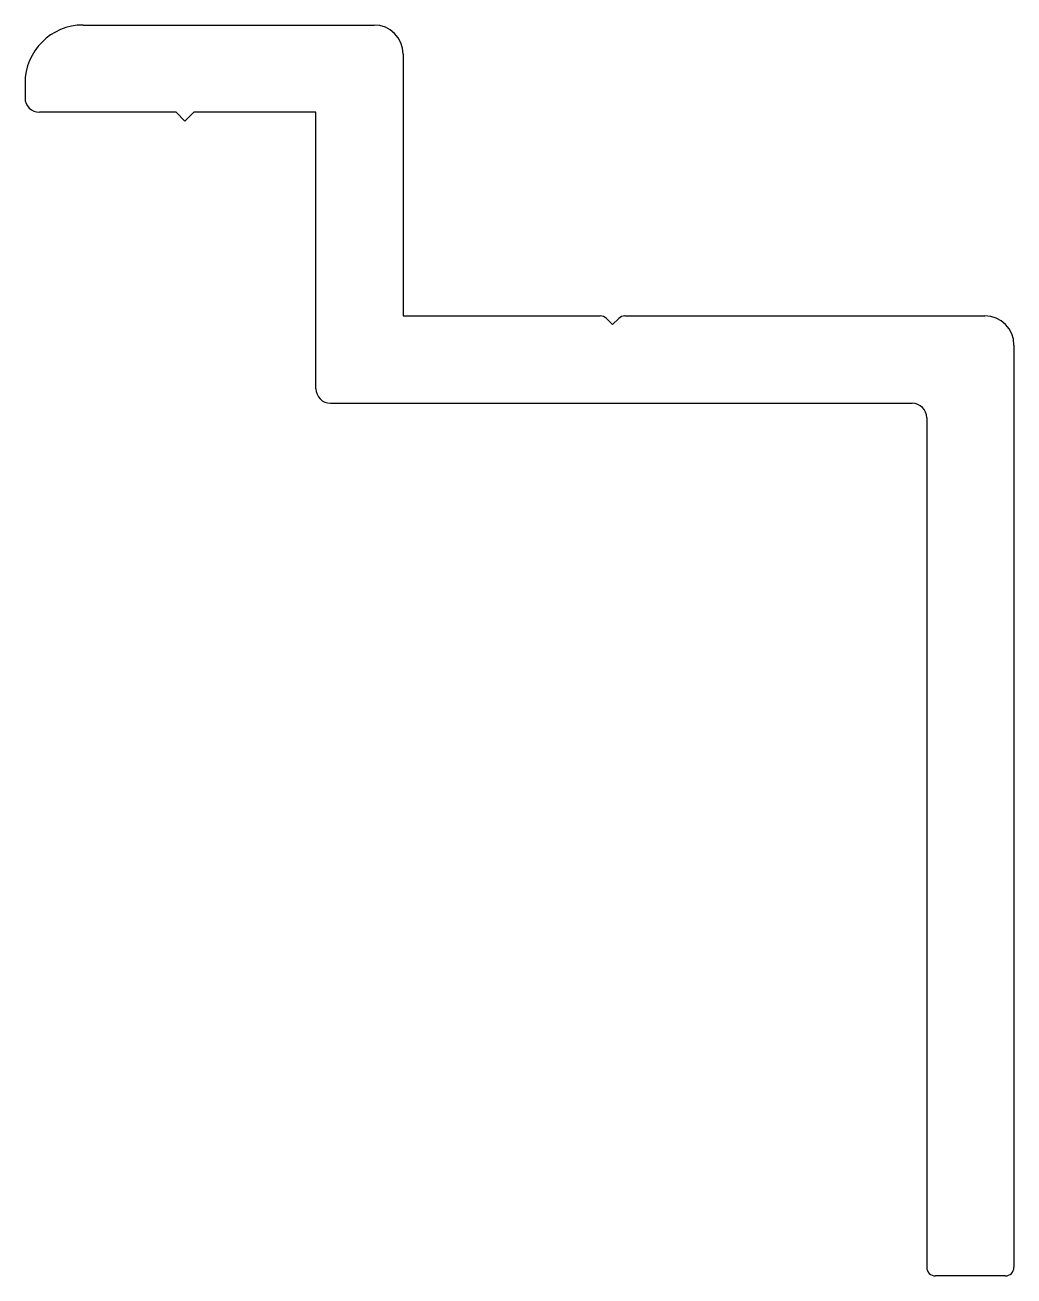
# Model space of a CAD drawing. Extents: x 1561 to 1595, y 2336.7 to 2379.7.
import ezdxf

# ---------------------------------------------------------------- set-up
doc = ezdxf.new("R2010")
doc.units = 0
doc.layers.get('0').update_dxf_attribs({"linetype": 'CONTINUOUS'})

msp = doc.modelspace()

# ---------------------------------------------------------------- linework, layer by layer
for p, q in [((1562.953, 2379.69), (1572.953, 2379.69)), ((1573.953, 2378.69), (1573.953, 2369.69)), ((1560.953, 2377.69), (1560.953, 2377.19)), ((1566.153, 2376.69), (1561.453, 2376.69)), ((1566.153, 2376.69), (1566.453, 2376.39)), ((1566.453, 2376.39), (1566.753, 2376.69)), ((1570.953, 2376.69), (1566.753, 2376.69)), ((1570.953, 2367.19), (1570.953, 2376.69)), ((1573.953, 2369.69), (1580.729, 2369.69)), ((1581.153, 2369.39), (1580.941, 2369.602)), ((1581.153, 2369.39), (1581.365, 2369.602)), ((1581.577, 2369.69), (1593.953, 2369.69)), ((1594.953, 2368.69), (1594.953, 2336.99)), ((1571.453, 2366.69), (1591.453, 2366.69)), ((1591.953, 2366.19), (1591.953, 2336.99)), ((1594.653, 2336.69), (1592.253, 2336.69))]:
    msp.add_line(p, q)
for centre, radius, start, end in [((1562.953, 2377.69), 2, 90, 180), ((1572.953, 2378.69), 1, 0, 90), ((1561.453, 2377.19), 0.5, 180, 270), ((1580.729, 2369.39), 0.3, 45, 90), ((1581.577, 2369.39), 0.3, 90, 135), ((1593.953, 2368.69), 1, 360, 90), ((1571.453, 2367.19), 0.5, 180, 270), ((1591.453, 2366.19), 0.5, 0, 90), ((1592.253, 2336.99), 0.3, 180, 270), ((1594.653, 2336.99), 0.3, 270, 0)]:
    msp.add_arc(centre, radius, start, end)

doc.saveas('drawing.dxf')
